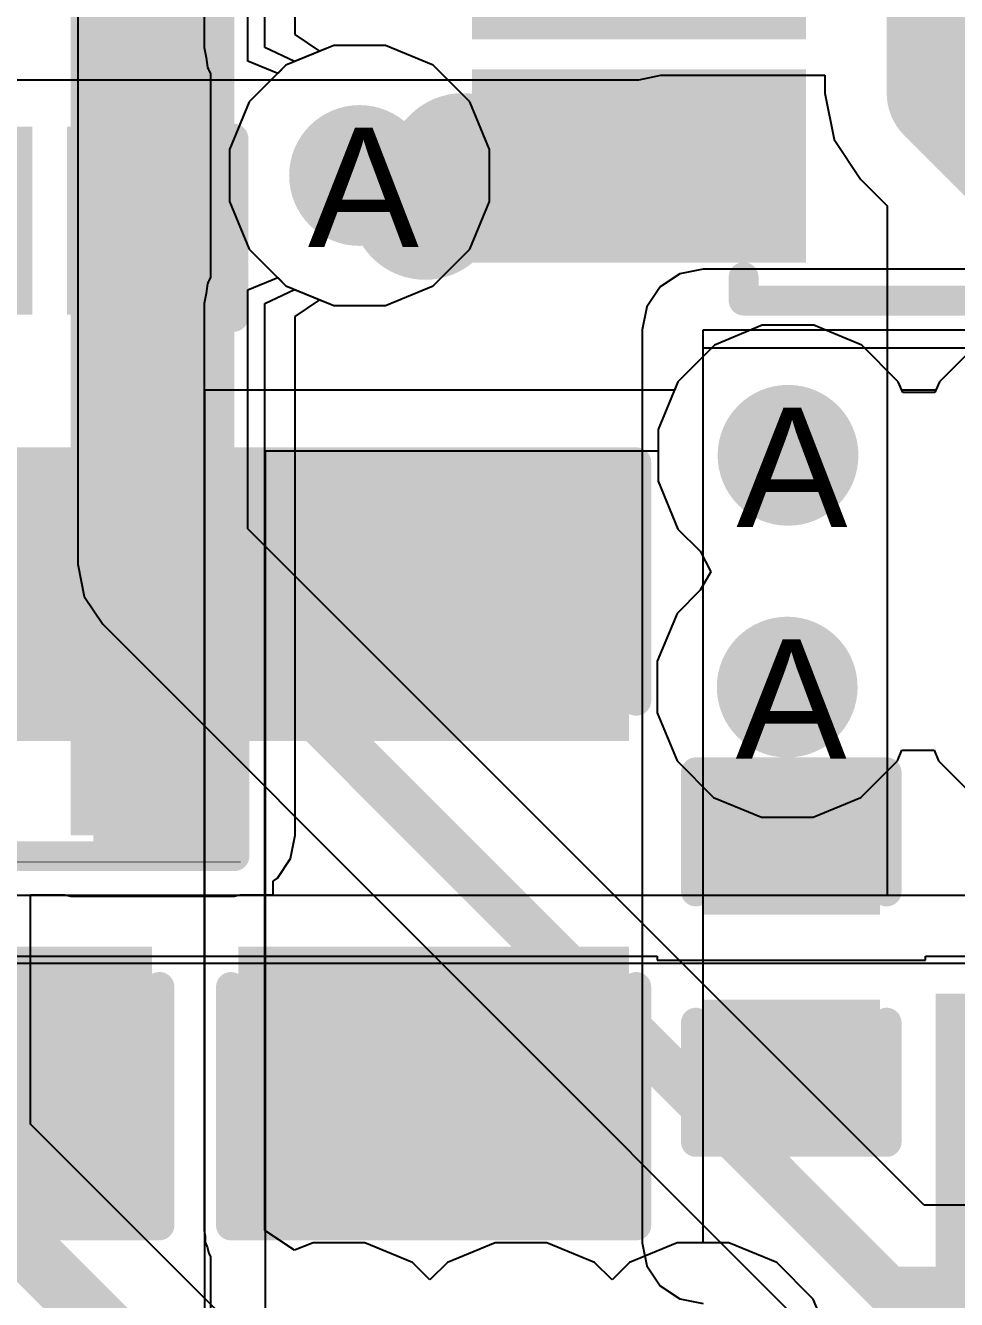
# Model space of a CAD drawing. Header units: inches. Extents: x 0 to 208, y 0 to 213.
# Drawn here: x 0.324 to 0.4802, y 3.3735 to 3.5872 of the extents above; entities that cross this region are included whole.
import ezdxf

# ---------------------------------------------------------------- set-up
doc = ezdxf.new("R2010")
doc.units = ezdxf.units.IN
doc.header["$MEASUREMENT"] = 0
for name, color, linetype in [('Bottom Layer', 5, 'Continuous'), ('Bottom Overlay', 54, 'Continuous'), ('Bottom Paste', 16, 'Continuous'), ('Bottom Solder', 6, 'Continuous'), ('Drill Drawing', 1, 'Continuous'), ('L2_GND1', 16, 'Continuous'), ('L3_SIG1', 76, 'Continuous'), ('L4_PWR', 90, 'Continuous'), ('L5_GND2', 156, 'Continuous'), ('L6_SIG2', 130, 'Continuous'), ('L7_GND3', 216, 'Continuous'), ('Top Layer', 1, 'Continuous'), ('Top Overlay', 2, 'Continuous'), ('Top Paste', 8, 'Continuous'), ('Top Solder', 216, 'Continuous'), ('Via Holes', 16, 'Continuous')]:
    doc.layers.add(name, color=color, linetype=linetype)
doc.styles.add('Arial', font='', dxfattribs={"height": 0.2})
doc.styles.get('Arial').set_extended_font_data('Arial')

# ---------------------------------------------------------------- blocks, each defined once
blk = doc.blocks.new('RVT1H101M0607_16')
at = {"layer": 'Top Solder'}
blk.add_hatch(color=216, dxfattribs=at).paths.add_polyline_path([(-0.18313, 0.0355), (-0.03734, 0.0355), (-0.03734, -0.0355), (-0.18313, -0.0355)])
blk = doc.blocks.new('DFN1006_2L__B__D____________88')
at = {"layer": 'Top Layer'}
for points in [[(-0.02067, 0.01378), (-0.00492, 0.01378), (-0.00492, -0.01378), (-0.02067, -0.01378)], [(0.00492, 0.01378), (0.02067, 0.01378), (0.02067, -0.01378), (0.00492, -0.01378)]]:
    blk.add_hatch(color=1, dxfattribs=at).paths.add_polyline_path(points)
at = {"layer": 'Top Paste'}
for points in [[(-0.02067, 0.01378), (-0.00492, 0.01378), (-0.00492, -0.01378), (-0.02067, -0.01378)], [(0.00492, 0.01378), (0.02067, 0.01378), (0.02067, -0.01378), (0.00492, -0.01378)]]:
    blk.add_hatch(color=8, dxfattribs=at).paths.add_polyline_path(points)
at = {"layer": 'Top Solder'}
for points in [[(-0.02267, 0.01578), (-0.00292, 0.01578), (-0.00292, -0.01578), (-0.02267, -0.01578)], [(0.00292, 0.01578), (0.02267, 0.01578), (0.02267, -0.01578), (0.00292, -0.01578)]]:
    blk.add_hatch(color=216, dxfattribs=at).paths.add_polyline_path(points)
at = {"layer": 'Top Overlay'}
for points in [[(-0.02474, 0.01453, 0.005, 0.005, 0), (-0.0208, 0.01847, 0.005, 0.005, 0)], [(-0.0208, 0.01847, 0.005, 0.005, 0), (-0.01962, 0.01847, 0.005, 0.005, 0)], [(-0.01962, 0.01847, 0.005, 0.005, 0), (-0.01, 0.01847, 0.005, 0.005, 0)], [(0.01, 0.01847, 0.005, 0.005, 0), (0.01962, 0.01847, 0.005, 0.005, 0)], [(0.01962, 0.01847, 0.005, 0.005, 0), (0.0208, 0.01847, 0.005, 0.005, 0)], [(0.0208, 0.01847, 0.005, 0.005, 0), (0.02474, 0.01453, 0.005, 0.005, 0)], [(-0.03082, -0.01614, 0.005, 0.005, 0), (-0.03082, 0.01378, 0.005, 0.005, 0)], [(-0.02474, -0.01453, 0.005, 0.005, 0), (-0.02474, 0.01453, 0.005, 0.005, 0)], [(0.02474, -0.01453, 0.005, 0.005, 0), (0.02474, 0.01453, 0.005, 0.005, 0)], [(0.03083, -0.01614, 0.005, 0.005, 0), (0.03083, 0.01378, 0.005, 0.005, 0)], [(-0.02474, -0.01453, 0.005, 0.005, 0), (-0.0208, -0.01847, 0.005, 0.005, 0)], [(0.0208, -0.01847, 0.005, 0.005, 0), (0.02474, -0.01453, 0.005, 0.005, 0)], [(-0.0208, -0.01847, 0.005, 0.005, 0), (-0.01, -0.01847, 0.005, 0.005, 0)], [(0.01, -0.01847, 0.005, 0.005, 0), (0.0208, -0.01847, 0.005, 0.005, 0)]]:
    blk.add_lwpolyline(points, format="xyseb", dxfattribs=at)
for points in [[(-0.02205, 0.01847, 0.0025, 0.0025, 1), (-0.01955, 0.01847, 0.0025, 0.0025, 1)], [(-0.02205, 0.01847, 0.0025, 0.0025, 1), (-0.01955, 0.01847, 0.0025, 0.0025, 1)], [(-0.02087, 0.01847, 0.0025, 0.0025, 1), (-0.01837, 0.01847, 0.0025, 0.0025, 1)], [(-0.02087, 0.01847, 0.0025, 0.0025, 1), (-0.01837, 0.01847, 0.0025, 0.0025, 1)], [(-0.01125, 0.01847, 0.0025, 0.0025, 1), (-0.00875, 0.01847, 0.0025, 0.0025, 1)], [(0.00875, 0.01847, 0.0025, 0.0025, 1), (0.01125, 0.01847, 0.0025, 0.0025, 1)], [(0.01837, 0.01847, 0.0025, 0.0025, 1), (0.02087, 0.01847, 0.0025, 0.0025, 1)], [(0.01837, 0.01847, 0.0025, 0.0025, 1), (0.02087, 0.01847, 0.0025, 0.0025, 1)], [(0.01955, 0.01847, 0.0025, 0.0025, 1), (0.02205, 0.01847, 0.0025, 0.0025, 1)], [(0.01955, 0.01847, 0.0025, 0.0025, 1), (0.02205, 0.01847, 0.0025, 0.0025, 1)], [(-0.03207, 0.01378, 0.0025, 0.0025, 1), (-0.02957, 0.01378, 0.0025, 0.0025, 1)], [(-0.02599, 0.01453, 0.0025, 0.0025, 1), (-0.02349, 0.01453, 0.0025, 0.0025, 1)], [(-0.02599, 0.01453, 0.0025, 0.0025, 1), (-0.02349, 0.01453, 0.0025, 0.0025, 1)], [(0.02349, 0.01453, 0.0025, 0.0025, 1), (0.02599, 0.01453, 0.0025, 0.0025, 1)], [(0.02349, 0.01453, 0.0025, 0.0025, 1), (0.02599, 0.01453, 0.0025, 0.0025, 1)], [(0.02958, 0.01378, 0.0025, 0.0025, 1), (0.03208, 0.01378, 0.0025, 0.0025, 1)], [(-0.02599, -0.01453, 0.0025, 0.0025, 1), (-0.02349, -0.01453, 0.0025, 0.0025, 1)], [(-0.02599, -0.01453, 0.0025, 0.0025, 1), (-0.02349, -0.01453, 0.0025, 0.0025, 1)], [(0.02349, -0.01453, 0.0025, 0.0025, 1), (0.02599, -0.01453, 0.0025, 0.0025, 1)], [(0.02349, -0.01453, 0.0025, 0.0025, 1), (0.02599, -0.01453, 0.0025, 0.0025, 1)], [(-0.03207, -0.01614, 0.0025, 0.0025, 1), (-0.02957, -0.01614, 0.0025, 0.0025, 1)], [(0.02958, -0.01614, 0.0025, 0.0025, 1), (0.03208, -0.01614, 0.0025, 0.0025, 1)], [(-0.02205, -0.01847, 0.0025, 0.0025, 1), (-0.01955, -0.01847, 0.0025, 0.0025, 1)], [(-0.02205, -0.01847, 0.0025, 0.0025, 1), (-0.01955, -0.01847, 0.0025, 0.0025, 1)], [(-0.01125, -0.01847, 0.0025, 0.0025, 1), (-0.00875, -0.01847, 0.0025, 0.0025, 1)], [(0.00875, -0.01847, 0.0025, 0.0025, 1), (0.01125, -0.01847, 0.0025, 0.0025, 1)], [(0.01955, -0.01847, 0.0025, 0.0025, 1), (0.02205, -0.01847, 0.0025, 0.0025, 1)], [(0.01955, -0.01847, 0.0025, 0.0025, 1), (0.02205, -0.01847, 0.0025, 0.0025, 1)]]:
    blk.add_lwpolyline(points, format="xyseb", close=True, dxfattribs=at)
blk = doc.blocks.new('R___0402_204')
at = {"layer": 'Top Layer'}
for points in [[(-0.0275, -0.0125), (-0.0275, 0.0125), (-0.0095, 0.0125), (-0.0095, -0.0125)], [(0.0095, -0.0125), (0.0095, 0.0125), (0.0275, 0.0125), (0.0275, -0.0125)]]:
    blk.add_hatch(color=1, dxfattribs=at).paths.add_polyline_path(points)
at = {"layer": 'Top Paste'}
for points in [[(-0.0275, -0.0125), (-0.0275, 0.0125), (-0.0095, 0.0125), (-0.0095, -0.0125)], [(0.0095, -0.0125), (0.0095, 0.0125), (0.0275, 0.0125), (0.0275, -0.0125)]]:
    blk.add_hatch(color=8, dxfattribs=at).paths.add_polyline_path(points)
at = {"layer": 'Top Solder'}
for points in [[(-0.02966, -0.01467), (-0.02966, 0.01466), (-0.00733, 0.01466), (-0.00733, -0.01467)], [(0.00734, -0.01467), (0.00734, 0.01466), (0.02967, 0.01466), (0.02967, -0.01467)]]:
    blk.add_hatch(color=216, dxfattribs=at).paths.add_polyline_path(points)
at = {"layer": 'Top Overlay'}
for points in [[(-0.031, 0.016, 0.005, 0.005, 0), (0.031, 0.016, 0.005, 0.005, 0)], [(-0.031, -0.016, 0.005, 0.005, 0), (-0.031, 0.016, 0.005, 0.005, 0)], [(0.031, -0.016, 0.005, 0.005, 0), (0.031, 0.016, 0.005, 0.005, 0)], [(-0.031, -0.016, 0.005, 0.005, 0), (0.031, -0.016, 0.005, 0.005, 0)], [(-0.032, -0.017, 0.000127, 0.000127, 0), (0.032, -0.017, 0.000127, 0.000127, 0)]]:
    blk.add_lwpolyline(points, format="xyseb", dxfattribs=at)
for points in [[(-0.03225, 0.016, 0.0025, 0.0025, 1), (-0.02975, 0.016, 0.0025, 0.0025, 1)], [(-0.03225, 0.016, 0.0025, 0.0025, 1), (-0.02975, 0.016, 0.0025, 0.0025, 1)], [(0.02975, 0.016, 0.0025, 0.0025, 1), (0.03225, 0.016, 0.0025, 0.0025, 1)], [(0.02975, 0.016, 0.0025, 0.0025, 1), (0.03225, 0.016, 0.0025, 0.0025, 1)], [(-0.03225, -0.016, 0.0025, 0.0025, 1), (-0.02975, -0.016, 0.0025, 0.0025, 1)], [(-0.03225, -0.016, 0.0025, 0.0025, 1), (-0.02975, -0.016, 0.0025, 0.0025, 1)], [(0.02975, -0.016, 0.0025, 0.0025, 1), (0.03225, -0.016, 0.0025, 0.0025, 1)], [(0.02975, -0.016, 0.0025, 0.0025, 1), (0.03225, -0.016, 0.0025, 0.0025, 1)], [(-0.03203, -0.017, 0.0000635, 0.0000635, 1), (-0.03197, -0.017, 0.0000635, 0.0000635, 1)], [(0.03197, -0.017, 0.0000635, 0.0000635, 1), (0.03203, -0.017, 0.0000635, 0.0000635, 1)]]:
    blk.add_lwpolyline(points, format="xyseb", close=True, dxfattribs=at)
blk = doc.blocks.new('SOT_23_6_B_255')
at = {"layer": 'Bottom Layer'}
for points in [[(-0.07559, 0.04961), (-0.02756, 0.04961), (-0.02756, 0.0252), (-0.07559, 0.0252)], [(0.02756, 0.04961), (0.07559, 0.04961), (0.07559, 0.0252), (0.02756, 0.0252)], [(-0.07559, 0.0122), (-0.02756, 0.0122), (-0.02756, -0.01221), (-0.07559, -0.01221)], [(0.02756, 0.0122), (0.07559, 0.0122), (0.07559, -0.01221), (0.02756, -0.01221)], [(-0.07559, -0.0252), (-0.02756, -0.0252), (-0.02756, -0.04961), (-0.07559, -0.04961)], [(0.02756, -0.0252), (0.07559, -0.0252), (0.07559, -0.04961), (0.02756, -0.04961)]]:
    blk.add_hatch(color=5, dxfattribs=at).paths.add_polyline_path(points)
at = {"layer": 'Bottom Paste'}
for points in [[(-0.07559, 0.04961), (-0.02756, 0.04961), (-0.02756, 0.0252), (-0.07559, 0.0252)], [(0.02756, 0.04961), (0.07559, 0.04961), (0.07559, 0.0252), (0.02756, 0.0252)], [(-0.07559, 0.0122), (-0.02756, 0.0122), (-0.02756, -0.01221), (-0.07559, -0.01221)], [(0.02756, 0.0122), (0.07559, 0.0122), (0.07559, -0.01221), (0.02756, -0.01221)], [(-0.07559, -0.0252), (-0.02756, -0.0252), (-0.02756, -0.04961), (-0.07559, -0.04961)], [(0.02756, -0.0252), (0.07559, -0.0252), (0.07559, -0.04961), (0.02756, -0.04961)]]:
    blk.add_hatch(color=16, dxfattribs=at).paths.add_polyline_path(points)
at = {"layer": 'Bottom Solder'}
for points in [[(-0.07959, 0.05361), (-0.02356, 0.05361), (-0.02356, 0.0212), (-0.07959, 0.0212)], [(0.02356, 0.05361), (0.07959, 0.05361), (0.07959, 0.0212), (0.02356, 0.0212)], [(-0.07959, 0.0162), (-0.02356, 0.0162), (-0.02356, -0.01621), (-0.07959, -0.01621)], [(0.02356, 0.0162), (0.07959, 0.0162), (0.07959, -0.01621), (0.02356, -0.01621)], [(-0.07959, -0.0212), (-0.02356, -0.0212), (-0.02356, -0.05361), (-0.07959, -0.05361)], [(0.02356, -0.0212), (0.07959, -0.0212), (0.07959, -0.05361), (0.02356, -0.05361)]]:
    blk.add_hatch(color=6, dxfattribs=at).paths.add_polyline_path(points)
at = {"layer": 'Bottom Overlay'}
for points in [[(0.034, 0.06, 0.005, 0.005, 0), (-0.035, 0.06, 0.005, 0.005, 0)], [(-0.035, 0.06, 0.005, 0.005, 0), (-0.035, 0.05606, 0.005, 0.005, 0)], [(0.034, 0.06, 0.005, 0.005, 0), (0.034, 0.05606, 0.005, 0.005, 0)], [(-0.081, -0.038, 0.005, 0.005, 0), (-0.086, -0.033, 0.005, 0.005, 0)], [(-0.086, -0.033, 0.005, 0.005, 0), (-0.086, -0.043, 0.005, 0.005, 0)], [(-0.081, -0.038, 0.005, 0.005, 0), (-0.086, -0.043, 0.005, 0.005, 0)], [(-0.035, -0.05606, 0.005, 0.005, 0), (-0.035, -0.06, 0.005, 0.005, 0)], [(0.034, -0.05606, 0.005, 0.005, 0), (0.034, -0.06, 0.005, 0.005, 0)], [(0.034, -0.06, 0.005, 0.005, 0), (-0.035, -0.06, 0.005, 0.005, 0)]]:
    blk.add_lwpolyline(points, format="xyseb", dxfattribs=at)
for points in [[(-0.03625, 0.06, 0.0025, 0.0025, 1), (-0.03375, 0.06, 0.0025, 0.0025, 1)], [(-0.03625, 0.06, 0.0025, 0.0025, 1), (-0.03375, 0.06, 0.0025, 0.0025, 1)], [(0.03275, 0.06, 0.0025, 0.0025, 1), (0.03525, 0.06, 0.0025, 0.0025, 1)], [(0.03275, 0.06, 0.0025, 0.0025, 1), (0.03525, 0.06, 0.0025, 0.0025, 1)], [(-0.03625, 0.05606, 0.0025, 0.0025, 1), (-0.03375, 0.05606, 0.0025, 0.0025, 1)], [(0.03275, 0.05606, 0.0025, 0.0025, 1), (0.03525, 0.05606, 0.0025, 0.0025, 1)], [(-0.08725, -0.033, 0.0025, 0.0025, 1), (-0.08475, -0.033, 0.0025, 0.0025, 1)], [(-0.08725, -0.033, 0.0025, 0.0025, 1), (-0.08475, -0.033, 0.0025, 0.0025, 1)], [(-0.08225, -0.038, 0.0025, 0.0025, 1), (-0.07975, -0.038, 0.0025, 0.0025, 1)], [(-0.08225, -0.038, 0.0025, 0.0025, 1), (-0.07975, -0.038, 0.0025, 0.0025, 1)], [(-0.08725, -0.043, 0.0025, 0.0025, 1), (-0.08475, -0.043, 0.0025, 0.0025, 1)], [(-0.08725, -0.043, 0.0025, 0.0025, 1), (-0.08475, -0.043, 0.0025, 0.0025, 1)], [(-0.03625, -0.05606, 0.0025, 0.0025, 1), (-0.03375, -0.05606, 0.0025, 0.0025, 1)], [(0.03275, -0.05606, 0.0025, 0.0025, 1), (0.03525, -0.05606, 0.0025, 0.0025, 1)], [(-0.03625, -0.06, 0.0025, 0.0025, 1), (-0.03375, -0.06, 0.0025, 0.0025, 1)], [(-0.03625, -0.06, 0.0025, 0.0025, 1), (-0.03375, -0.06, 0.0025, 0.0025, 1)], [(0.03275, -0.06, 0.0025, 0.0025, 1), (0.03525, -0.06, 0.0025, 0.0025, 1)], [(0.03275, -0.06, 0.0025, 0.0025, 1), (0.03525, -0.06, 0.0025, 0.0025, 1)]]:
    blk.add_lwpolyline(points, format="xyseb", close=True, dxfattribs=at)
blk = doc.blocks.new('____0402_B_303')
at = {"layer": 'Bottom Layer'}
for points in [[(-0.0095, 0.0125), (-0.0095, -0.0125), (-0.0275, -0.0125), (-0.0275, 0.0125)], [(0.0275, 0.0125), (0.0275, -0.0125), (0.0095, -0.0125), (0.0095, 0.0125)]]:
    blk.add_hatch(color=5, dxfattribs=at).paths.add_polyline_path(points)
at = {"layer": 'Bottom Paste'}
for points in [[(-0.0095, 0.0125), (-0.0095, -0.0125), (-0.0275, -0.0125), (-0.0275, 0.0125)], [(0.0275, 0.0125), (0.0275, -0.0125), (0.0095, -0.0125), (0.0095, 0.0125)]]:
    blk.add_hatch(color=16, dxfattribs=at).paths.add_polyline_path(points)
at = {"layer": 'Bottom Solder'}
for points in [[(-0.00714, 0.01486), (-0.00714, -0.01486), (-0.02986, -0.01486), (-0.02986, 0.01486)], [(0.02986, 0.01486), (0.02986, -0.01486), (0.00714, -0.01486), (0.00714, 0.01486)]]:
    blk.add_hatch(color=6, dxfattribs=at).paths.add_polyline_path(points)
at = {"layer": 'Bottom Overlay'}
for points in [[(-0.031, -0.016, 0.005, 0.005, 0), (-0.031, 0.016, 0.005, 0.005, 0)], [(-0.011, 0.016, 0.005, 0.005, 0), (-0.031, 0.016, 0.005, 0.005, 0)], [(0.031, 0.016, 0.005, 0.005, 0), (0.011, 0.016, 0.005, 0.005, 0)], [(0.031, -0.016, 0.005, 0.005, 0), (0.031, 0.016, 0.005, 0.005, 0)], [(-0.011, -0.016, 0.005, 0.005, 0), (-0.031, -0.016, 0.005, 0.005, 0)], [(0.031, -0.016, 0.005, 0.005, 0), (0.011, -0.016, 0.005, 0.005, 0)]]:
    blk.add_lwpolyline(points, format="xyseb", dxfattribs=at)
for points in [[(-0.03225, 0.016, 0.0025, 0.0025, 1), (-0.02975, 0.016, 0.0025, 0.0025, 1)], [(-0.03225, 0.016, 0.0025, 0.0025, 1), (-0.02975, 0.016, 0.0025, 0.0025, 1)], [(-0.01225, 0.016, 0.0025, 0.0025, 1), (-0.00975, 0.016, 0.0025, 0.0025, 1)], [(0.00975, 0.016, 0.0025, 0.0025, 1), (0.01225, 0.016, 0.0025, 0.0025, 1)], [(0.02975, 0.016, 0.0025, 0.0025, 1), (0.03225, 0.016, 0.0025, 0.0025, 1)], [(0.02975, 0.016, 0.0025, 0.0025, 1), (0.03225, 0.016, 0.0025, 0.0025, 1)], [(-0.03225, -0.016, 0.0025, 0.0025, 1), (-0.02975, -0.016, 0.0025, 0.0025, 1)], [(-0.03225, -0.016, 0.0025, 0.0025, 1), (-0.02975, -0.016, 0.0025, 0.0025, 1)], [(-0.01225, -0.016, 0.0025, 0.0025, 1), (-0.00975, -0.016, 0.0025, 0.0025, 1)], [(0.00975, -0.016, 0.0025, 0.0025, 1), (0.01225, -0.016, 0.0025, 0.0025, 1)], [(0.02975, -0.016, 0.0025, 0.0025, 1), (0.03225, -0.016, 0.0025, 0.0025, 1)], [(0.02975, -0.016, 0.0025, 0.0025, 1), (0.03225, -0.016, 0.0025, 0.0025, 1)]]:
    blk.add_lwpolyline(points, format="xyseb", close=True, dxfattribs=at)
blk = doc.blocks.new('CAP_0805_B_306')
at = {"layer": 'Bottom Layer'}
for points in [[(-0.06, 0.03), (-0.02, 0.03), (-0.02, -0.03), (-0.06, -0.03)], [(0.02, 0.03), (0.06, 0.03), (0.06, -0.03), (0.02, -0.03)]]:
    blk.add_hatch(color=5, dxfattribs=at).paths.add_polyline_path(points)
at = {"layer": 'Bottom Paste'}
for points in [[(-0.06, 0.03), (-0.02, 0.03), (-0.02, -0.03), (-0.06, -0.03)], [(0.02, 0.03), (0.06, 0.03), (0.06, -0.03), (0.02, -0.03)]]:
    blk.add_hatch(color=16, dxfattribs=at).paths.add_polyline_path(points)
at = {"layer": 'Bottom Solder'}
for points in [[(-0.06276, 0.03276), (-0.01724, 0.03276), (-0.01724, -0.03275), (-0.06276, -0.03275)], [(0.01724, 0.03276), (0.06276, 0.03276), (0.06276, -0.03275), (0.01724, -0.03275)]]:
    blk.add_hatch(color=6, dxfattribs=at).paths.add_polyline_path(points)
at = {"layer": 'Bottom Overlay'}
for points in [[(-0.064, 0.034, 0.005, 0.005, 0), (-0.064, -0.034, 0.005, 0.005, 0)], [(-0.064, 0.034, 0.005, 0.005, 0), (-0.024, 0.034, 0.005, 0.005, 0)], [(0.024, 0.034, 0.005, 0.005, 0), (0.064, 0.034, 0.005, 0.005, 0)], [(0.064, 0.034, 0.005, 0.005, 0), (0.064, -0.034, 0.005, 0.005, 0)], [(-0.064, -0.034, 0.005, 0.005, 0), (-0.024, -0.034, 0.005, 0.005, 0)], [(0.024, -0.034, 0.005, 0.005, 0), (0.064, -0.034, 0.005, 0.005, 0)]]:
    blk.add_lwpolyline(points, format="xyseb", dxfattribs=at)
for points in [[(-0.06525, 0.034, 0.0025, 0.0025, 1), (-0.06275, 0.034, 0.0025, 0.0025, 1)], [(-0.06525, 0.034, 0.0025, 0.0025, 1), (-0.06275, 0.034, 0.0025, 0.0025, 1)], [(-0.02525, 0.034, 0.0025, 0.0025, 1), (-0.02275, 0.034, 0.0025, 0.0025, 1)], [(0.02275, 0.034, 0.0025, 0.0025, 1), (0.02525, 0.034, 0.0025, 0.0025, 1)], [(0.06275, 0.034, 0.0025, 0.0025, 1), (0.06525, 0.034, 0.0025, 0.0025, 1)], [(0.06275, 0.034, 0.0025, 0.0025, 1), (0.06525, 0.034, 0.0025, 0.0025, 1)], [(-0.06525, -0.034, 0.0025, 0.0025, 1), (-0.06275, -0.034, 0.0025, 0.0025, 1)], [(-0.06525, -0.034, 0.0025, 0.0025, 1), (-0.06275, -0.034, 0.0025, 0.0025, 1)], [(-0.02525, -0.034, 0.0025, 0.0025, 1), (-0.02275, -0.034, 0.0025, 0.0025, 1)], [(0.02275, -0.034, 0.0025, 0.0025, 1), (0.02525, -0.034, 0.0025, 0.0025, 1)], [(0.06275, -0.034, 0.0025, 0.0025, 1), (0.06525, -0.034, 0.0025, 0.0025, 1)], [(0.06275, -0.034, 0.0025, 0.0025, 1), (0.06525, -0.034, 0.0025, 0.0025, 1)]]:
    blk.add_lwpolyline(points, format="xyseb", close=True, dxfattribs=at)
blk = doc.blocks.new('CAP_0805_B_307')
at = {"layer": 'Bottom Layer'}
for points in [[(-0.06, 0.03), (-0.02, 0.03), (-0.02, -0.03), (-0.06, -0.03)], [(0.02, 0.03), (0.06, 0.03), (0.06, -0.03), (0.02, -0.03)]]:
    blk.add_hatch(color=5, dxfattribs=at).paths.add_polyline_path(points)
at = {"layer": 'Bottom Paste'}
for points in [[(-0.06, 0.03), (-0.02, 0.03), (-0.02, -0.03), (-0.06, -0.03)], [(0.02, 0.03), (0.06, 0.03), (0.06, -0.03), (0.02, -0.03)]]:
    blk.add_hatch(color=16, dxfattribs=at).paths.add_polyline_path(points)
at = {"layer": 'Bottom Solder'}
for points in [[(-0.06275, 0.03276), (-0.01724, 0.03276), (-0.01724, -0.03275), (-0.06275, -0.03275)], [(0.01725, 0.03276), (0.06276, 0.03276), (0.06276, -0.03275), (0.01725, -0.03275)]]:
    blk.add_hatch(color=6, dxfattribs=at).paths.add_polyline_path(points)
at = {"layer": 'Bottom Overlay'}
for points in [[(-0.064, 0.034, 0.005, 0.005, 0), (-0.064, -0.034, 0.005, 0.005, 0)], [(-0.064, 0.034, 0.005, 0.005, 0), (-0.024, 0.034, 0.005, 0.005, 0)], [(0.024, 0.034, 0.005, 0.005, 0), (0.064, 0.034, 0.005, 0.005, 0)], [(0.064, 0.034, 0.005, 0.005, 0), (0.064, -0.034, 0.005, 0.005, 0)], [(-0.064, -0.034, 0.005, 0.005, 0), (-0.024, -0.034, 0.005, 0.005, 0)], [(0.024, -0.034, 0.005, 0.005, 0), (0.064, -0.034, 0.005, 0.005, 0)]]:
    blk.add_lwpolyline(points, format="xyseb", dxfattribs=at)
for points in [[(-0.06525, 0.034, 0.0025, 0.0025, 1), (-0.06275, 0.034, 0.0025, 0.0025, 1)], [(-0.06525, 0.034, 0.0025, 0.0025, 1), (-0.06275, 0.034, 0.0025, 0.0025, 1)], [(-0.02525, 0.034, 0.0025, 0.0025, 1), (-0.02275, 0.034, 0.0025, 0.0025, 1)], [(0.02275, 0.034, 0.0025, 0.0025, 1), (0.02525, 0.034, 0.0025, 0.0025, 1)], [(0.06275, 0.034, 0.0025, 0.0025, 1), (0.06525, 0.034, 0.0025, 0.0025, 1)], [(0.06275, 0.034, 0.0025, 0.0025, 1), (0.06525, 0.034, 0.0025, 0.0025, 1)], [(-0.06525, -0.034, 0.0025, 0.0025, 1), (-0.06275, -0.034, 0.0025, 0.0025, 1)], [(-0.06525, -0.034, 0.0025, 0.0025, 1), (-0.06275, -0.034, 0.0025, 0.0025, 1)], [(-0.02525, -0.034, 0.0025, 0.0025, 1), (-0.02275, -0.034, 0.0025, 0.0025, 1)], [(0.02275, -0.034, 0.0025, 0.0025, 1), (0.02525, -0.034, 0.0025, 0.0025, 1)], [(0.06275, -0.034, 0.0025, 0.0025, 1), (0.06525, -0.034, 0.0025, 0.0025, 1)], [(0.06275, -0.034, 0.0025, 0.0025, 1), (0.06525, -0.034, 0.0025, 0.0025, 1)]]:
    blk.add_lwpolyline(points, format="xyseb", close=True, dxfattribs=at)

msp = doc.modelspace()

# ---------------------------------------------------------------- hatches: boundary and pattern name
at = {"layer": 'Bottom Layer'}
h = msp.add_hatch(color=5, dxfattribs=at)
edge = h.paths.add_edge_path()
edge.add_arc((0.38, 3.56199), 0.01181, 0, 360)
h = msp.add_hatch(color=5, dxfattribs=at)
edge = h.paths.add_edge_path()
edge.add_arc((0.45189, 3.51506), 0.01181, 0, 360)
h = msp.add_hatch(color=5, dxfattribs=at)
edge = h.paths.add_edge_path()
edge.add_arc((0.45175, 3.47618), 0.01181, 0, 360)
at = {"layer": 'L2_GND1'}
h = msp.add_hatch(color=16, dxfattribs=at)
edge = h.paths.add_edge_path()
edge.add_arc((0.38, 3.56199), 0.01181, 0, 360)
h = msp.add_hatch(color=16, dxfattribs=at)
edge = h.paths.add_edge_path()
edge.add_arc((0.45189, 3.51506), 0.01181, 0, 360)
h = msp.add_hatch(color=16, dxfattribs=at)
edge = h.paths.add_edge_path()
edge.add_arc((0.45175, 3.47618), 0.01181, 0, 360)
at = {"layer": 'L3_SIG1'}
h = msp.add_hatch(color=76, dxfattribs=at)
edge = h.paths.add_edge_path()
edge.add_arc((0.38, 3.56199), 0.01181, 0, 360)
h = msp.add_hatch(color=76, dxfattribs=at)
edge = h.paths.add_edge_path()
edge.add_arc((0.45189, 3.51506), 0.01181, 0, 360)
h = msp.add_hatch(color=76, dxfattribs=at)
edge = h.paths.add_edge_path()
edge.add_arc((0.45175, 3.47618), 0.01181, 0, 360)
at = {"layer": 'L4_PWR'}
h = msp.add_hatch(color=90, dxfattribs=at)
edge = h.paths.add_edge_path()
edge.add_arc((0.38, 3.56199), 0.01181, 0, 360)
h = msp.add_hatch(color=90, dxfattribs=at)
edge = h.paths.add_edge_path()
edge.add_arc((0.45189, 3.51506), 0.01181, 0, 360)
h = msp.add_hatch(color=90, dxfattribs=at)
edge = h.paths.add_edge_path()
edge.add_arc((0.45175, 3.47618), 0.01181, 0, 360)
at = {"layer": 'L5_GND2'}
h = msp.add_hatch(color=156, dxfattribs=at)
edge = h.paths.add_edge_path()
edge.add_arc((0.38, 3.56199), 0.01181, 0, 360)
h = msp.add_hatch(color=156, dxfattribs=at)
edge = h.paths.add_edge_path()
edge.add_arc((0.45189, 3.51506), 0.01181, 0, 360)
h = msp.add_hatch(color=156, dxfattribs=at)
edge = h.paths.add_edge_path()
edge.add_arc((0.45175, 3.47618), 0.01181, 0, 360)
at = {"layer": 'L6_SIG2'}
h = msp.add_hatch(color=130, dxfattribs=at)
edge = h.paths.add_edge_path()
edge.add_arc((0.38, 3.56199), 0.01181, 0, 360)
h = msp.add_hatch(color=130, dxfattribs=at)
edge = h.paths.add_edge_path()
edge.add_arc((0.45189, 3.51506), 0.01181, 0, 360)
h = msp.add_hatch(color=130, dxfattribs=at)
edge = h.paths.add_edge_path()
edge.add_arc((0.45175, 3.47618), 0.01181, 0, 360)
at = {"layer": 'L7_GND3'}
h = msp.add_hatch(color=216, dxfattribs=at)
edge = h.paths.add_edge_path()
edge.add_arc((0.38, 3.56199), 0.01181, 0, 360)
h = msp.add_hatch(color=216, dxfattribs=at)
edge = h.paths.add_edge_path()
edge.add_arc((0.45189, 3.51506), 0.01181, 0, 360)
h = msp.add_hatch(color=216, dxfattribs=at)
edge = h.paths.add_edge_path()
edge.add_arc((0.45175, 3.47618), 0.01181, 0, 360)
at = {"layer": 'Top Layer'}
msp.add_hatch(color=1, dxfattribs=at).paths.add_polyline_path([(0.33152, 3.45133), (0.359, 3.45133), (0.359, 3.653), (0.33152, 3.653)])
h = msp.add_hatch(color=1, dxfattribs=at)
edge = h.paths.add_edge_path()
edge.add_arc((0.38, 3.56199), 0.01181, 0, 360)
h = msp.add_hatch(color=1, dxfattribs=at)
edge = h.paths.add_edge_path()
edge.add_arc((0.45189, 3.51506), 0.01181, 0, 360)
h = msp.add_hatch(color=1, dxfattribs=at)
edge = h.paths.add_edge_path()
edge.add_arc((0.45175, 3.47618), 0.01181, 0, 360)
at = {"layer": 'Via Holes'}
h = msp.add_hatch(color=7, dxfattribs=at)
edge = h.paths.add_edge_path()
edge.add_arc((0.38, 3.56199), 0.00591, 0, 360)
h = msp.add_hatch(color=7, dxfattribs=at)
edge = h.paths.add_edge_path()
edge.add_arc((0.45189, 3.51506), 0.00591, 0, 360)
h = msp.add_hatch(color=7, dxfattribs=at)
edge = h.paths.add_edge_path()
edge.add_arc((0.45175, 3.47618), 0.00591, 0, 360)

# ---------------------------------------------------------------- linework, layer by layer
at = {"layer": 'Bottom Layer'}
for p, q in [((0.29884, 3.57806), (0.42687, 3.57806)), ((0.42687, 3.57806), (0.43057, 3.5788)), ((0.43057, 3.5788), (0.45805, 3.5788)), ((0.45805, 3.5788), (0.45805, 3.5758)), ((0.45805, 3.5758), (0.4596, 3.568)), ((0.4596, 3.568), (0.46402, 3.56138)), ((0.46402, 3.56138), (0.46851, 3.5569)), ((0.46851, 3.5569), (0.46851, 3.44125)), ((0.43764, 3.44125), (0.43764, 3.53311)), ((0.43764, 3.53311), (0.69339, 3.53311)), ((0.46851, 3.44125), (0.25949, 3.44125)), ((0.53981, 3.44125), (0.43764, 3.44125)), ((0.26968, 3.43105), (0.42993, 3.43105)), ((0.26968, 3.42989), (0.52962, 3.42989)), ((0.42993, 3.43105), (0.42993, 3.4304)), ((0.42993, 3.4304), (0.47493, 3.4304)), ((0.47493, 3.4304), (0.47493, 3.43105)), ((0.47493, 3.43105), (0.52962, 3.43105))]:
    msp.add_line(p, q, dxfattribs=at)
for points in [[(0.47844, 3.5758, 0.02, 0.02, 0), (0.47844, 3.62669, 0.02, 0.02, 0)], [(0.47844, 3.5758, 0.02, 0.02, 0), (0.49044, 3.5638, 0.02, 0.02, 0)], [(0.391, 3.55699, 0.025, 0.025, 0), (0.39731, 3.5633, 0.025, 0.025, 0)]]:
    msp.add_lwpolyline(points, format="xyseb", dxfattribs=at)
for points in [[(0.47344, 3.5758, 0.01, 0.01, 1), (0.48344, 3.5758, 0.01, 0.01, 1)], [(0.47344, 3.5758, 0.01, 0.01, 1), (0.48344, 3.5758, 0.01, 0.01, 1)], [(0.39106, 3.5633, 0.0125, 0.0125, 1), (0.40356, 3.5633, 0.0125, 0.0125, 1)], [(0.38475, 3.55699, 0.0125, 0.0125, 1), (0.39725, 3.55699, 0.0125, 0.0125, 1)]]:
    msp.add_lwpolyline(points, format="xyseb", close=True, dxfattribs=at)
at = {"layer": 'L2_GND1'}
for p, q in [((0.37566, 3.5838), (0.36764, 3.58048)), ((0.38434, 3.5838), (0.37566, 3.5838)), ((0.39235, 3.58048), (0.38434, 3.5838)), ((0.36764, 3.58048), (0.36151, 3.57435)), ((0.39849, 3.57435), (0.39235, 3.58048)), ((0.36151, 3.57435), (0.35819, 3.56633)), ((0.40181, 3.56633), (0.39849, 3.57435)), ((0.35819, 3.56633), (0.35819, 3.55765)), ((0.40181, 3.55765), (0.40181, 3.56633)), ((0.35819, 3.55765), (0.36151, 3.54964)), ((0.39849, 3.54964), (0.40181, 3.55765)), ((0.36151, 3.54964), (0.36764, 3.5435)), ((0.39235, 3.5435), (0.39849, 3.54964)), ((0.36764, 3.5435), (0.37566, 3.54018)), ((0.38434, 3.54018), (0.39235, 3.5435)), ((0.37566, 3.54018), (0.38434, 3.54018)), ((0.44756, 3.53687), (0.43954, 3.53355)), ((0.45623, 3.53687), (0.44756, 3.53687)), ((0.46425, 3.53355), (0.45623, 3.53687)), ((0.43954, 3.53355), (0.4334, 3.52741)), ((0.47038, 3.52741), (0.46425, 3.53355)), ((0.48343, 3.53355), (0.47729, 3.52741)), ((0.43282, 3.526), (0.354, 3.526)), ((0.354, 3.526), (0.354, 3.03808)), ((0.4334, 3.52741), (0.43282, 3.526)), ((0.47097, 3.526), (0.47038, 3.52741)), ((0.47671, 3.526), (0.47097, 3.526)), ((0.47729, 3.52741), (0.47671, 3.526)), ((0.3642, 3.03808), (0.3642, 3.5158)), ((0.3642, 3.5158), (0.43008, 3.5158)), ((0.43008, 3.5158), (0.43008, 3.51072)), ((0.43008, 3.51072), (0.4334, 3.5027)), ((0.4334, 3.5027), (0.43715, 3.49896)), ((0.43715, 3.49896), (0.43894, 3.49554)), ((0.43894, 3.49554), (0.43715, 3.49243)), ((0.43715, 3.49243), (0.43326, 3.48854)), ((0.43326, 3.48854), (0.42994, 3.48052)), ((0.42994, 3.48052), (0.42994, 3.47184)), ((0.42994, 3.47184), (0.43326, 3.46383)), ((0.43326, 3.46383), (0.4394, 3.45769)), ((0.46411, 3.45769), (0.47024, 3.46383)), ((0.47024, 3.46383), (0.47099, 3.46563)), ((0.47099, 3.46563), (0.4764, 3.46563)), ((0.4764, 3.46563), (0.47715, 3.46383)), ((0.47715, 3.46383), (0.48329, 3.45769)), ((0.4394, 3.45769), (0.44741, 3.45437)), ((0.45609, 3.45437), (0.46411, 3.45769)), ((0.44741, 3.45437), (0.45609, 3.45437))]:
    msp.add_line(p, q, dxfattribs=at)
at = {"layer": 'L3_SIG1'}
for p, q in [((0.37566, 3.5838), (0.36764, 3.58048)), ((0.38434, 3.5838), (0.37566, 3.5838)), ((0.39235, 3.58048), (0.38434, 3.5838)), ((0.36764, 3.58048), (0.36151, 3.57435)), ((0.39849, 3.57435), (0.39235, 3.58048)), ((0.36151, 3.57435), (0.35819, 3.56633)), ((0.40181, 3.56633), (0.39849, 3.57435)), ((0.35819, 3.56633), (0.35819, 3.55765)), ((0.40181, 3.55765), (0.40181, 3.56633)), ((0.35819, 3.55765), (0.36151, 3.54964)), ((0.39849, 3.54964), (0.40181, 3.55765)), ((0.36151, 3.54964), (0.36764, 3.5435)), ((0.39235, 3.5435), (0.39849, 3.54964)), ((0.36764, 3.5435), (0.37566, 3.54018)), ((0.38434, 3.54018), (0.39235, 3.5435)), ((0.37566, 3.54018), (0.38434, 3.54018)), ((0.44756, 3.53687), (0.43954, 3.53355)), ((0.45623, 3.53687), (0.44756, 3.53687)), ((0.46425, 3.53355), (0.45623, 3.53687)), ((0.43954, 3.53355), (0.4334, 3.52741)), ((0.47038, 3.52741), (0.46425, 3.53355)), ((0.48343, 3.53355), (0.47729, 3.52741)), ((0.4334, 3.52741), (0.43008, 3.5194)), ((0.47113, 3.52561), (0.47038, 3.52741)), ((0.47729, 3.52741), (0.47654, 3.52561)), ((0.47654, 3.52561), (0.47113, 3.52561)), ((0.43008, 3.5194), (0.43008, 3.51072)), ((0.43008, 3.51072), (0.4334, 3.5027)), ((0.4334, 3.5027), (0.43715, 3.49896)), ((0.43715, 3.49896), (0.43894, 3.49554)), ((0.43894, 3.49554), (0.43715, 3.49243)), ((0.43715, 3.49243), (0.43326, 3.48854)), ((0.43326, 3.48854), (0.42994, 3.48052)), ((0.42994, 3.48052), (0.42994, 3.47184)), ((0.42994, 3.47184), (0.43326, 3.46383)), ((0.43326, 3.46383), (0.4394, 3.45769)), ((0.46411, 3.45769), (0.47024, 3.46383)), ((0.47024, 3.46383), (0.47099, 3.46563)), ((0.47099, 3.46563), (0.4764, 3.46563)), ((0.4764, 3.46563), (0.47715, 3.46383)), ((0.47715, 3.46383), (0.48329, 3.45769)), ((0.4394, 3.45769), (0.44741, 3.45437)), ((0.45609, 3.45437), (0.46411, 3.45769)), ((0.44741, 3.45437), (0.45609, 3.45437))]:
    msp.add_line(p, q, dxfattribs=at)
at = {"layer": 'L4_PWR'}
for p, q in [((0.36411, 3.58348), (0.36411, 3.62845)), ((0.35391, 3.61866), (0.35391, 3.58348)), ((0.35391, 3.58348), (0.35425, 3.58179)), ((0.36911, 3.58109), (0.36411, 3.58348)), ((0.37566, 3.5838), (0.36911, 3.58109)), ((0.38434, 3.5838), (0.37566, 3.5838)), ((0.39235, 3.58048), (0.38434, 3.5838)), ((0.35425, 3.58179), (0.35449, 3.58009)), ((0.35449, 3.58009), (0.35464, 3.57985)), ((0.35464, 3.57985), (0.35469, 3.57958)), ((0.35469, 3.57958), (0.355, 3.57912)), ((0.39849, 3.57435), (0.39235, 3.58048)), ((0.355, 3.57912), (0.355, 3.54487)), ((0.40181, 3.56633), (0.39849, 3.57435)), ((0.40181, 3.55765), (0.40181, 3.56633)), ((0.39849, 3.54964), (0.40181, 3.55765)), ((0.39235, 3.5435), (0.39849, 3.54964)), ((0.35449, 3.54389), (0.35425, 3.54219)), ((0.35464, 3.54413), (0.35449, 3.54389)), ((0.35469, 3.5444), (0.35464, 3.54413)), ((0.355, 3.54487), (0.35469, 3.5444)), ((0.36411, 3.5405), (0.36911, 3.54289)), ((0.36911, 3.54289), (0.37566, 3.54018)), ((0.38434, 3.54018), (0.39235, 3.5435)), ((0.35425, 3.54219), (0.35391, 3.5405)), ((0.35391, 3.5405), (0.35391, 3.38506)), ((0.36411, 3.38506), (0.36411, 3.5405)), ((0.37566, 3.54018), (0.38434, 3.54018)), ((0.44756, 3.53687), (0.43954, 3.53355)), ((0.45623, 3.53687), (0.44756, 3.53687)), ((0.46425, 3.53355), (0.45623, 3.53687)), ((0.43954, 3.53355), (0.4334, 3.52741)), ((0.47038, 3.52741), (0.46425, 3.53355)), ((0.48343, 3.53355), (0.47729, 3.52741)), ((0.4334, 3.52741), (0.43008, 3.5194)), ((0.47113, 3.52561), (0.47038, 3.52741)), ((0.47729, 3.52741), (0.47654, 3.52561)), ((0.47654, 3.52561), (0.47113, 3.52561)), ((0.43008, 3.5194), (0.43008, 3.51072)), ((0.43008, 3.51072), (0.4334, 3.5027)), ((0.4334, 3.5027), (0.43715, 3.49896)), ((0.43715, 3.49896), (0.43894, 3.49554)), ((0.43894, 3.49554), (0.43715, 3.49243)), ((0.43715, 3.49243), (0.43326, 3.48854)), ((0.43326, 3.48854), (0.42994, 3.48052)), ((0.42994, 3.48052), (0.42994, 3.47184)), ((0.42994, 3.47184), (0.43326, 3.46383)), ((0.43326, 3.46383), (0.4394, 3.45769)), ((0.46411, 3.45769), (0.47024, 3.46383)), ((0.47024, 3.46383), (0.47099, 3.46563)), ((0.47099, 3.46563), (0.4764, 3.46563)), ((0.4764, 3.46563), (0.47715, 3.46383)), ((0.47715, 3.46383), (0.48329, 3.45769)), ((0.4394, 3.45769), (0.44741, 3.45437)), ((0.45609, 3.45437), (0.46411, 3.45769)), ((0.44741, 3.45437), (0.45609, 3.45437)), ((0.35391, 3.38506), (0.35411, 3.38408)), ((0.36911, 3.38172), (0.36411, 3.38506)), ((0.35411, 3.38408), (0.35411, 3.38307)), ((0.35411, 3.38307), (0.35449, 3.38215)), ((0.3722, 3.383), (0.36911, 3.38172)), ((0.38087, 3.383), (0.3722, 3.383)), ((0.38889, 3.37968), (0.38087, 3.383)), ((0.40275, 3.383), (0.39473, 3.37968)), ((0.41142, 3.383), (0.40275, 3.383)), ((0.41944, 3.37968), (0.41142, 3.383)), ((0.4333, 3.383), (0.42528, 3.37968)), ((0.44198, 3.383), (0.4333, 3.383)), ((0.44999, 3.37968), (0.44198, 3.383)), ((0.35449, 3.38215), (0.35469, 3.38116)), ((0.35469, 3.38116), (0.355, 3.3807)), ((0.355, 3.3807), (0.355, 3.3662)), ((0.39181, 3.37676), (0.38889, 3.37968)), ((0.39473, 3.37968), (0.39181, 3.37676)), ((0.42236, 3.37676), (0.41944, 3.37968)), ((0.42528, 3.37968), (0.42236, 3.37676)), ((0.45613, 3.37355), (0.44999, 3.37968)), ((0.45945, 3.36553), (0.45613, 3.37355))]:
    msp.add_line(p, q, dxfattribs=at)
at = {"layer": 'L5_GND2'}
for p, q in [((0.37566, 3.5838), (0.36764, 3.58048)), ((0.38434, 3.5838), (0.37566, 3.5838)), ((0.39235, 3.58048), (0.38434, 3.5838)), ((0.36764, 3.58048), (0.36151, 3.57435)), ((0.39849, 3.57435), (0.39235, 3.58048)), ((0.36151, 3.57435), (0.35819, 3.56633)), ((0.40181, 3.56633), (0.39849, 3.57435)), ((0.35819, 3.56633), (0.35819, 3.55765)), ((0.40181, 3.55765), (0.40181, 3.56633)), ((0.35819, 3.55765), (0.36151, 3.54964)), ((0.39849, 3.54964), (0.40181, 3.55765)), ((0.36151, 3.54964), (0.36764, 3.5435)), ((0.39235, 3.5435), (0.39849, 3.54964)), ((0.36764, 3.5435), (0.37566, 3.54018)), ((0.38434, 3.54018), (0.39235, 3.5435)), ((0.37566, 3.54018), (0.38434, 3.54018)), ((0.44756, 3.53687), (0.43954, 3.53355)), ((0.45623, 3.53687), (0.44756, 3.53687)), ((0.46425, 3.53355), (0.45623, 3.53687)), ((0.43954, 3.53355), (0.4334, 3.52741)), ((0.47038, 3.52741), (0.46425, 3.53355)), ((0.48343, 3.53355), (0.47729, 3.52741)), ((0.4334, 3.52741), (0.43008, 3.5194)), ((0.47113, 3.52561), (0.47038, 3.52741)), ((0.47729, 3.52741), (0.47654, 3.52561)), ((0.47654, 3.52561), (0.47113, 3.52561)), ((0.43008, 3.5194), (0.43008, 3.51072)), ((0.43008, 3.51072), (0.4334, 3.5027)), ((0.4334, 3.5027), (0.43715, 3.49896)), ((0.43715, 3.49896), (0.43894, 3.49554)), ((0.43894, 3.49554), (0.43715, 3.49243)), ((0.43715, 3.49243), (0.43326, 3.48854)), ((0.43326, 3.48854), (0.42994, 3.48052)), ((0.42994, 3.48052), (0.42994, 3.47184)), ((0.42994, 3.47184), (0.43326, 3.46383)), ((0.43326, 3.46383), (0.4394, 3.45769)), ((0.46411, 3.45769), (0.47024, 3.46383)), ((0.47024, 3.46383), (0.47099, 3.46563)), ((0.47099, 3.46563), (0.4764, 3.46563)), ((0.4764, 3.46563), (0.47715, 3.46383)), ((0.47715, 3.46383), (0.48329, 3.45769)), ((0.4394, 3.45769), (0.44741, 3.45437)), ((0.45609, 3.45437), (0.46411, 3.45769)), ((0.44741, 3.45437), (0.45609, 3.45437))]:
    msp.add_line(p, q, dxfattribs=at)
at = {"layer": 'L6_SIG2'}
for p, q in [((0.33273, 3.62562), (0.33273, 3.49682)), ((0.36127, 3.58119), (0.36127, 3.62562)), ((0.37566, 3.5838), (0.36764, 3.58048)), ((0.38434, 3.5838), (0.37566, 3.5838)), ((0.39235, 3.58048), (0.38434, 3.5838)), ((0.36627, 3.57911), (0.36127, 3.58119)), ((0.36764, 3.58048), (0.36627, 3.57911)), ((0.39849, 3.57435), (0.39235, 3.58048)), ((0.40181, 3.56633), (0.39849, 3.57435)), ((0.40181, 3.55765), (0.40181, 3.56633)), ((0.39849, 3.54964), (0.40181, 3.55765)), ((0.39235, 3.5435), (0.39849, 3.54964)), ((0.36127, 3.5428), (0.36627, 3.54487)), ((0.36627, 3.54487), (0.36764, 3.5435)), ((0.36764, 3.5435), (0.37566, 3.54018)), ((0.38434, 3.54018), (0.39235, 3.5435)), ((0.36127, 3.50274), (0.36127, 3.5428)), ((0.37566, 3.54018), (0.38434, 3.54018)), ((0.44756, 3.53687), (0.43954, 3.53355)), ((0.45623, 3.53687), (0.44756, 3.53687)), ((0.46425, 3.53355), (0.45623, 3.53687)), ((0.43954, 3.53355), (0.4334, 3.52741)), ((0.47038, 3.52741), (0.46425, 3.53355)), ((0.48343, 3.53355), (0.47729, 3.52741)), ((0.4334, 3.52741), (0.43008, 3.5194)), ((0.47113, 3.52561), (0.47038, 3.52741)), ((0.47729, 3.52741), (0.47654, 3.52561)), ((0.47654, 3.52561), (0.47113, 3.52561)), ((0.43008, 3.5194), (0.43008, 3.51072)), ((0.43008, 3.51072), (0.4334, 3.5027)), ((0.47474, 3.38927), (0.36127, 3.50274)), ((0.4334, 3.5027), (0.43715, 3.49896)), ((0.43715, 3.49896), (0.43894, 3.49554)), ((0.33273, 3.49682), (0.33273, 3.49682)), ((0.33273, 3.49682), (0.33381, 3.49136)), ((0.43894, 3.49554), (0.43715, 3.49243)), ((0.43715, 3.49243), (0.43326, 3.48854)), ((0.33381, 3.49136), (0.33691, 3.48673)), ((0.43326, 3.48854), (0.42994, 3.48052)), ((0.33691, 3.48673), (0.45873, 3.36491)), ((0.42994, 3.48052), (0.42994, 3.47184)), ((0.42994, 3.47184), (0.43326, 3.46383)), ((0.43326, 3.46383), (0.4394, 3.45769)), ((0.46411, 3.45769), (0.47024, 3.46383)), ((0.47024, 3.46383), (0.47099, 3.46563)), ((0.47099, 3.46563), (0.4764, 3.46563)), ((0.4764, 3.46563), (0.47715, 3.46383)), ((0.47715, 3.46383), (0.48329, 3.45769)), ((0.4394, 3.45769), (0.44741, 3.45437)), ((0.45609, 3.45437), (0.46411, 3.45769)), ((0.44741, 3.45437), (0.45609, 3.45437)), ((1.90789, 3.38927), (0.47474, 3.38927))]:
    msp.add_line(p, q, dxfattribs=at)
for points in [[(0.347, 3.49682, 0.008, 0.008, 0), (0.347, 3.64219, 0.008, 0.008, 0)], [(0.347, 3.49682, 0.008, 0.008, 0), (0.46882, 3.375, 0.008, 0.008, 0)], [(0.46882, 3.375, 0.008, 0.008, 0), (1.90789, 3.375, 0.008, 0.008, 0)]]:
    msp.add_lwpolyline(points, format="xyseb", dxfattribs=at)
for points in [[(0.345, 3.49682, 0.004, 0.004, 1), (0.349, 3.49682, 0.004, 0.004, 1)], [(0.345, 3.49682, 0.004, 0.004, 1), (0.349, 3.49682, 0.004, 0.004, 1)], [(0.46682, 3.375, 0.004, 0.004, 1), (0.47082, 3.375, 0.004, 0.004, 1)], [(0.46682, 3.375, 0.004, 0.004, 1), (0.47082, 3.375, 0.004, 0.004, 1)]]:
    msp.add_lwpolyline(points, format="xyseb", close=True, dxfattribs=at)
at = {"layer": 'L7_GND3'}
for p, q in [((0.37566, 3.5838), (0.36764, 3.58048)), ((0.38434, 3.5838), (0.37566, 3.5838)), ((0.39235, 3.58048), (0.38434, 3.5838)), ((0.36764, 3.58048), (0.36151, 3.57435)), ((0.39849, 3.57435), (0.39235, 3.58048)), ((0.36151, 3.57435), (0.35819, 3.56633)), ((0.40181, 3.56633), (0.39849, 3.57435)), ((0.35819, 3.56633), (0.35819, 3.55765)), ((0.40181, 3.55765), (0.40181, 3.56633)), ((0.35819, 3.55765), (0.36151, 3.54964)), ((0.39849, 3.54964), (0.40181, 3.55765)), ((0.36151, 3.54964), (0.36764, 3.5435)), ((0.39235, 3.5435), (0.39849, 3.54964)), ((0.36764, 3.5435), (0.37566, 3.54018)), ((0.38434, 3.54018), (0.39235, 3.5435)), ((0.37566, 3.54018), (0.38434, 3.54018)), ((0.44756, 3.53687), (0.43954, 3.53355)), ((0.45623, 3.53687), (0.44756, 3.53687)), ((0.46425, 3.53355), (0.45623, 3.53687)), ((0.43954, 3.53355), (0.4334, 3.52741)), ((0.47038, 3.52741), (0.46425, 3.53355)), ((0.48343, 3.53355), (0.47729, 3.52741)), ((0.4334, 3.52741), (0.43008, 3.5194)), ((0.47113, 3.52561), (0.47038, 3.52741)), ((0.47729, 3.52741), (0.47654, 3.52561)), ((0.47654, 3.52561), (0.47113, 3.52561)), ((0.43008, 3.5194), (0.43008, 3.51072)), ((0.43008, 3.51072), (0.4334, 3.5027)), ((0.4334, 3.5027), (0.43715, 3.49896)), ((0.43715, 3.49896), (0.43894, 3.49554)), ((0.43894, 3.49554), (0.43715, 3.49243)), ((0.43715, 3.49243), (0.43326, 3.48854)), ((0.43326, 3.48854), (0.42994, 3.48052)), ((0.42994, 3.48052), (0.42994, 3.47184)), ((0.42994, 3.47184), (0.43326, 3.46383)), ((0.43326, 3.46383), (0.4394, 3.45769)), ((0.46411, 3.45769), (0.47024, 3.46383)), ((0.47024, 3.46383), (0.47099, 3.46563)), ((0.47099, 3.46563), (0.4764, 3.46563)), ((0.4764, 3.46563), (0.47715, 3.46383)), ((0.47715, 3.46383), (0.48329, 3.45769)), ((0.4394, 3.45769), (0.44741, 3.45437)), ((0.45609, 3.45437), (0.46411, 3.45769)), ((0.44741, 3.45437), (0.45609, 3.45437))]:
    msp.add_line(p, q, dxfattribs=at)
at = {"layer": 'Top Layer'}
for p, q in [((0.3692, 3.58563), (0.3692, 3.653)), ((0.37335, 3.58285), (0.3692, 3.58563)), ((0.37566, 3.5838), (0.37335, 3.58285)), ((0.38434, 3.5838), (0.37566, 3.5838)), ((0.39235, 3.58048), (0.38434, 3.5838)), ((0.39849, 3.57435), (0.39235, 3.58048)), ((0.40181, 3.56633), (0.39849, 3.57435)), ((0.40181, 3.55765), (0.40181, 3.56633)), ((0.39849, 3.54964), (0.40181, 3.55765)), ((0.39235, 3.5435), (0.39849, 3.54964)), ((0.43374, 3.5455), (0.43043, 3.54329)), ((0.43764, 3.54627), (0.43374, 3.5455)), ((0.57092, 3.54627), (0.43764, 3.54627)), ((0.38434, 3.54018), (0.39235, 3.5435)), ((0.43043, 3.54329), (0.42822, 3.53998)), ((0.3692, 3.53836), (0.37335, 3.54114)), ((0.37335, 3.54114), (0.37566, 3.54018)), ((0.37566, 3.54018), (0.38434, 3.54018)), ((0.42822, 3.53998), (0.42744, 3.53608)), ((0.3692, 3.45133), (0.3692, 3.53836)), ((0.42744, 3.53608), (0.42744, 3.383)), ((0.43764, 3.383), (0.43764, 3.53608)), ((0.43764, 3.53608), (0.57092, 3.53608)), ((0.36842, 3.44742), (0.3692, 3.45133)), ((0.36621, 3.44412), (0.36842, 3.44742)), ((0.36552, 3.44365), (0.36621, 3.44412)), ((0.36552, 3.44133), (0.36552, 3.44365)), ((0.32481, 3.40286), (0.32481, 3.44133)), ((0.32481, 3.44133), (0.33053, 3.44133)), ((0.33053, 3.44133), (0.33152, 3.44113)), ((0.33152, 3.44113), (0.359, 3.44113)), ((0.359, 3.44113), (0.35998, 3.44133)), ((0.35998, 3.44133), (0.36552, 3.44133)), ((0.35733, 3.37034), (0.32481, 3.40286)), ((0.42744, 3.383), (0.42822, 3.3791)), ((0.44198, 3.383), (0.43764, 3.383)), ((0.44999, 3.37968), (0.44198, 3.383)), ((0.42822, 3.3791), (0.43043, 3.37579)), ((0.45613, 3.37355), (0.44999, 3.37968)), ((0.43043, 3.37579), (0.43374, 3.37358)), ((0.43374, 3.37358), (0.43764, 3.37281)), ((0.45945, 3.36553), (0.45613, 3.37355))]:
    msp.add_line(p, q, dxfattribs=at)
for points in [[(0.34652, 3.46383, 0.008, 0.008, 0), (0.34652, 3.46533, 0.008, 0.008, 0)], [(0.30952, 3.39652, 0.01, 0.01, 0), (0.34652, 3.35952, 0.01, 0.01, 0)]]:
    msp.add_lwpolyline(points, format="xyseb", dxfattribs=at)
for points in [[(0.34452, 3.46533, 0.004, 0.004, 1), (0.34852, 3.46533, 0.004, 0.004, 1)], [(0.34452, 3.46383, 0.004, 0.004, 1), (0.34852, 3.46383, 0.004, 0.004, 1)]]:
    msp.add_lwpolyline(points, format="xyseb", close=True, dxfattribs=at)

# ---------------------------------------------------------------- block references
for name, p, rotation in [('SOT_23_6_B_255', (0.47844, 3.601), 180), ('CAP_0805_B_306', (0.31243, 3.4499), 90), ('CAP_0805_B_307', (0.39243, 3.44989), 90), ('____0402_B_303', (0.45243, 3.4309), 270)]:
    msp.add_blockref(name, p, dxfattribs=dict(rotation=rotation))
for name, p in [('DFN1006_2L__B__D____________88', (0.32802, 3.55441)), ('RVT1H101M0607_16', (0.65981, 3.38925)), ('R___0402_204', (0.32802, 3.46383))]:
    msp.add_blockref(name, p)

# ---------------------------------------------------------------- texts
at = {"layer": 'Drill Drawing', "style": 'Arial'}
for p in [(0.37133, 3.55), (0.44323, 3.50306), (0.44309, 3.46419)]:
    msp.add_text('A', height=0.02, dxfattribs=at).set_placement(p)

doc.saveas('drawing.dxf')
